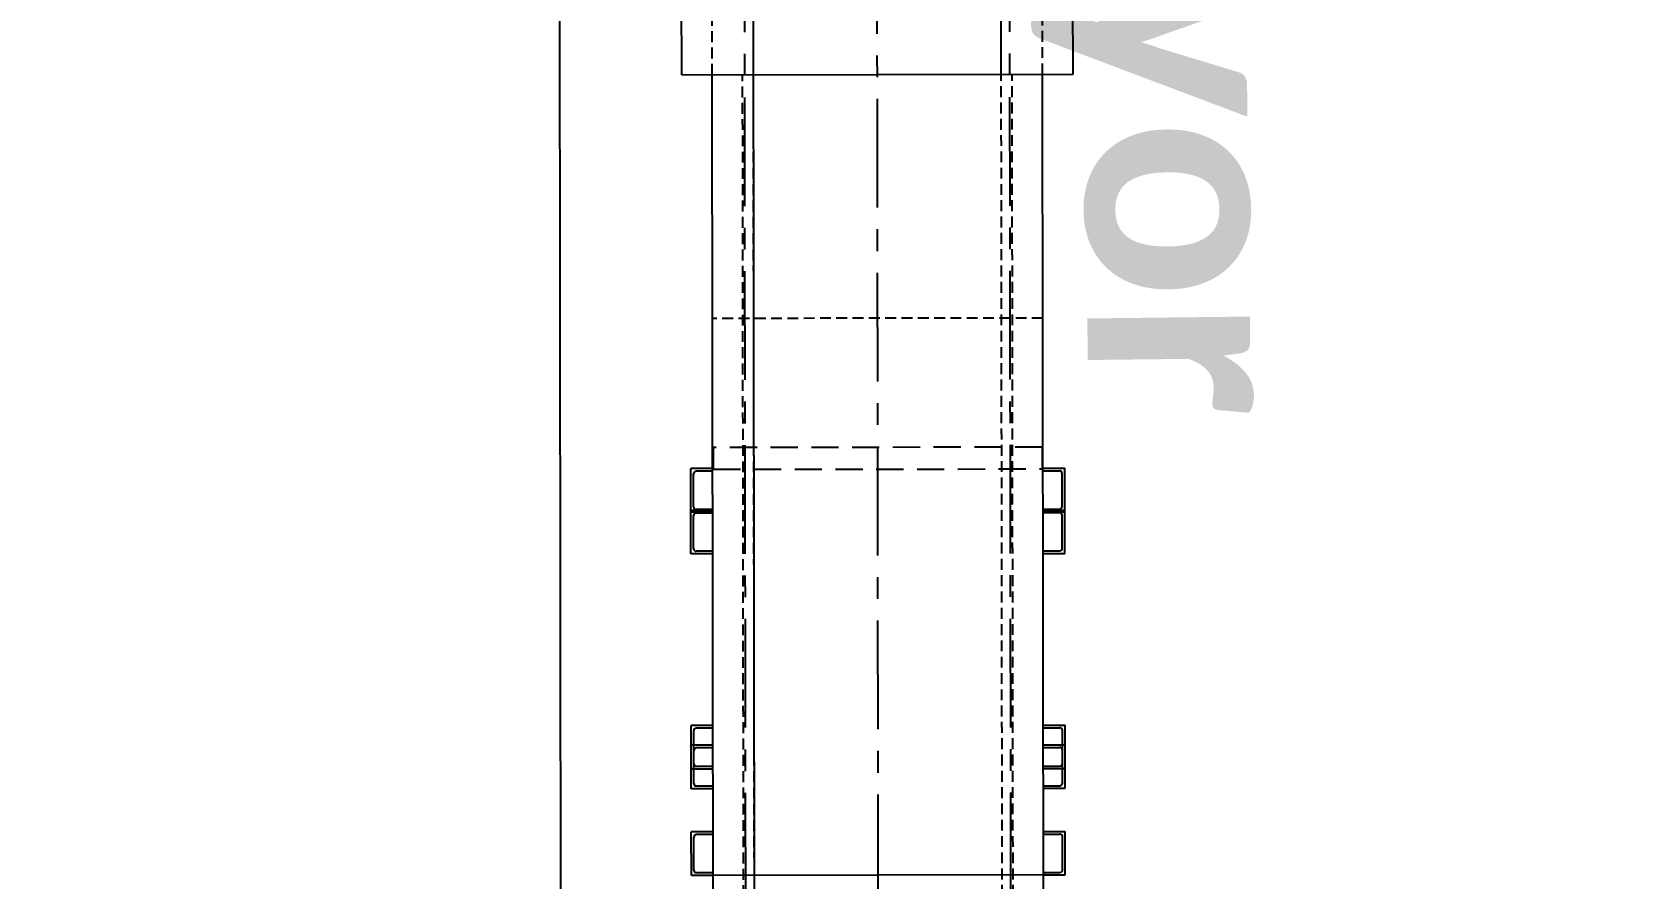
# Model space of a CAD drawing. Header units: feet. Extents: x -99009 to 3252343, y -11094690 to 9035152.
# Drawn here: x 2492532 to 2496201, y -1990450 to -1988503 of the extents above; entities that cross this region are included whole.
import ezdxf

# ---------------------------------------------------------------- set-up
doc = ezdxf.new("R2010")
doc.units = ezdxf.units.FT
doc.linetypes.add('CENTER', pattern=[2, 1.25, -0.25, 0.25, -0.25])
doc.linetypes.add('HIDDEN', pattern=[0.375, 0.25, -0.125])
doc.layers.add('1', color=1, linetype='Continuous')
doc.styles.add('ARIAL NARROW', font='ARIALN.TTF')

# ---------------------------------------------------------------- blocks, each defined once
blk = doc.blocks.new('conveyor')
at = {"color": 3}
for p, q in [((1727029.9, -1091158.2, 0), (1712591.7, -1091158.2, 0)), ((1727029.9, -1092058.1, 0), (1727029.9, -1091158.2, 0)), ((1728036.2, -1091178.2, 0), (1727936.2, -1091178.2, 0)), ((1727936.2, -1091228.2, 0), (1727936.2, -1091178.2, 0)), ((1728132.3, -1091178.2, 0), (1728032.3, -1091178.2, 0)), ((1728032.3, -1091228.2, 0), (1728032.3, -1091178.2, 0)), ((1728036.2, -1091228.2, 0), (1728036.2, -1091178.2, 0)), ((1728132.3, -1091228.2, 0), (1728132.3, -1091178.2, 0)), ((1728627.3, -1091178.2, 0), (1728527.3, -1091178.2, 0)), ((1728527.3, -1091228.2, 0), (1728527.3, -1091178.2, 0)), ((1728672.5, -1091178.2, 0), (1728572.5, -1091178.2, 0)), ((1728572.5, -1091228.2, 0), (1728572.5, -1091178.2, 0)), ((1728627.3, -1091228.2, 0), (1728627.3, -1091178.2, 0)), ((1728672.5, -1091228.2, 0), (1728672.5, -1091178.2, 0)), ((1728871.9, -1091178.2, 0), (1728771.9, -1091178.2, 0)), ((1728771.9, -1091228.2, 0), (1728771.9, -1091178.2, 0)), ((1728871.9, -1091228.2, 0), (1728871.9, -1091178.2, 0)), ((1727942.2, -1091228.2, 0), (1727942.2, -1091190.2, 0)), ((1728024.2, -1091184.2, 0), (1727948.2, -1091184.2, 0)), ((1728030.2, -1091228.2, 0), (1728030.2, -1091190.2, 0)), ((1728038.3, -1091228.2, 0), (1728038.3, -1091190.2, 0)), ((1728120.3, -1091184.2, 0), (1728044.3, -1091184.2, 0)), ((1728126.3, -1091228.2, 0), (1728126.3, -1091190.2, 0)), ((1728533.3, -1091228.2, 0), (1728533.3, -1091190.2, 0)), ((1728615.3, -1091184.2, 0), (1728539.3, -1091184.2, 0)), ((1728578.5, -1091228.2, 0), (1728578.5, -1091190.2, 0)), ((1728660.5, -1091184.2, 0), (1728584.5, -1091184.2, 0)), ((1728621.3, -1091228.2, 0), (1728621.3, -1091190.2, 0)), ((1728666.5, -1091228.2, 0), (1728666.5, -1091190.2, 0)), ((1728777.9, -1091228.2, 0), (1728777.9, -1091190.2, 0)), ((1728859.9, -1091184.2, 0), (1728783.9, -1091184.2, 0)), ((1728865.9, -1091228.2, 0), (1728865.9, -1091190.2, 0)), ((1731732.2, -1091228.2, 0), (1727029.9, -1091228.2, 0)), ((1728871.9, -1091228.2, 0), (1728871.9, -1091988.1, 0)), ((1727029.9, -1091323.2, 0), (1712591.7, -1091323.2, 0)), ((1727029.9, -1091893.2, 0), (1712591.7, -1091893.2, 0)), ((1729079.8, -1091893.2, 0), (1723001.8, -1091893.2, 0)), ((1731732.2, -1091988.1, 0), (1727029.9, -1091988.1, 0)), ((1727936.2, -1091988.1, 0), (1727936.2, -1092038.1, 0)), ((1727942.2, -1091988.1, 0), (1727942.2, -1092026.1, 0)), ((1728030.2, -1091988.1, 0), (1728030.2, -1092026.1, 0)), ((1728032.3, -1091988.1, 0), (1728032.3, -1092038.1, 0)), ((1728036.2, -1091988.1, 0), (1728036.2, -1092038.1, 0)), ((1728038.3, -1091988.1, 0), (1728038.3, -1092026.1, 0)), ((1728126.3, -1091988.1, 0), (1728126.3, -1092026.1, 0)), ((1728132.3, -1091988.1, 0), (1728132.3, -1092038.1, 0)), ((1728527.3, -1091988.1, 0), (1728527.3, -1092038.1, 0)), ((1728533.3, -1091988.1, 0), (1728533.3, -1092026.1, 0)), ((1728572.5, -1091988.1, 0), (1728572.5, -1092038.1, 0)), ((1728578.5, -1091988.1, 0), (1728578.5, -1092026.1, 0)), ((1728621.3, -1091988.1, 0), (1728621.3, -1092026.1, 0)), ((1728627.3, -1091988.1, 0), (1728627.3, -1092038.1, 0)), ((1728666.5, -1091988.1, 0), (1728666.5, -1092026.1, 0)), ((1728672.5, -1091988.1, 0), (1728672.5, -1092038.1, 0)), ((1728771.9, -1091988.1, 0), (1728771.9, -1092038.1, 0)), ((1728777.9, -1091988.1, 0), (1728777.9, -1092026.1, 0)), ((1728865.9, -1091988.1, 0), (1728865.9, -1092026.1, 0)), ((1728871.9, -1091988.1, 0), (1728871.9, -1092038.1, 0)), ((1727029.9, -1092058.1, 0), (1712591.7, -1092058.1, 0)), ((1728036.2, -1092038.1, 0), (1727936.2, -1092038.1, 0)), ((1728024.2, -1092032.1, 0), (1727948.2, -1092032.1, 0)), ((1728132.3, -1092038.1, 0), (1728032.3, -1092038.1, 0)), ((1728120.3, -1092032.1, 0), (1728044.3, -1092032.1, 0)), ((1728627.3, -1092038.1, 0), (1728527.3, -1092038.1, 0)), ((1728615.3, -1092032.1, 0), (1728539.3, -1092032.1, 0)), ((1728672.5, -1092038.1, 0), (1728572.5, -1092038.1, 0)), ((1728660.5, -1092032.1, 0), (1728584.5, -1092032.1, 0)), ((1728871.9, -1092038.1, 0), (1728771.9, -1092038.1, 0)), ((1728859.9, -1092032.1, 0), (1728783.9, -1092032.1, 0))]:
    blk.add_line(p, q, dxfattribs=at)
at = {"color": 3, "linetype": 'HIDDEN', "ltscale": 100}
for p, q in [((1727029.9, -1091228.2, 0), (1712591.7, -1091228.2, 0)), ((1727590.7, -1091228.2, 0), (1727590.7, -1091988.1, 0)), ((1731732.2, -1091298.2, 0), (1727029.9, -1091298.2, 0)), ((1731732.2, -1091323.2, 0), (1727029.9, -1091323.2, 0)), ((1731732.2, -1091893.2, 0), (1727029.9, -1091893.2, 0)), ((1731732.2, -1091918.1, 0), (1727029.9, -1091918.1, 0)), ((1727029.9, -1091988.1, 0), (1712591.7, -1091988.1, 0))]:
    blk.add_line(p, q, dxfattribs=at)
at = {"linetype": 'HIDDEN', "ltscale": 250}
for p, q in [((1727937.7, -1091229.7, 0), (1727887.7, -1091229.7, 0)), ((1727887.7, -1091229.7, 0), (1727887.7, -1091986.6, 0)), ((1727937.7, -1091986.6, 0), (1727937.7, -1091229.7, 0)), ((1727887.7, -1091986.6, 0), (1727937.7, -1091986.6, 0))]:
    blk.add_line(p, q, dxfattribs=at)
at = {"color": 8, "linetype": 'CENTER', "ltscale": 200}
for p, q in [((1731732.2, -1091303.2, 0), (1712591.7, -1091303.2, 0)), ((1731736.1, -1091608.2, 0), (1712532.3, -1091608.2, 0)), ((1731732.2, -1091913.2, 0), (1712591.7, -1091913.2, 0))]:
    blk.add_line(p, q, dxfattribs=at)
at = {"color": 1}
blk.add_line((1731663.4, -1092338.4, 0), (1726820.3, -1092338.4, 0), dxfattribs=at)
at = {"color": 3}
for centre, start, end in [((1727948.2, -1091190.2, 0), 90, 180), ((1728024.2, -1091190.2, 0), 0, 90), ((1728044.3, -1091190.2, 0), 90, 180), ((1728120.3, -1091190.2, 0), 0, 90), ((1728539.3, -1091190.2, 0), 90, 180), ((1728584.5, -1091190.2, 0), 90, 180), ((1728615.3, -1091190.2, 0), 0, 90), ((1728660.5, -1091190.2, 0), 0, 90), ((1728783.9, -1091190.2, 0), 90, 180), ((1728859.9, -1091190.2, 0), 0, 90), ((1727948.2, -1092026.1, 0), 180, 270), ((1728024.2, -1092026.1, 0), 270, 360), ((1728044.3, -1092026.1, 0), 180, 270), ((1728120.3, -1092026.1, 0), 270, 360), ((1728539.3, -1092026.1, 0), 180, 270), ((1728584.5, -1092026.1, 0), 180, 270), ((1728615.3, -1092026.1, 0), 270, 360), ((1728660.5, -1092026.1, 0), 270, 360), ((1728783.9, -1092026.1, 0), 180, 270), ((1728859.9, -1092026.1, 0), 270, 360)]:
    blk.add_arc(centre, 6, start, end, dxfattribs=at)

msp = doc.modelspace()

# ---------------------------------------------------------------- linework, layer by layer
at = {"layer": '1'}
msp.add_arc((2520410.24778, -1978395.99612), 100000, 84.1346387202, 194.3871675539, dxfattribs=at)

# ---------------------------------------------------------------- block references
at = {"color": 3, "rotation": 270.0650517140735}
msp.add_blockref('conveyor', (3584123.10414, -260333.11416, 0), dxfattribs=at)

# ---------------------------------------------------------------- texts
at = {"transparency": 33554684, "insert": (2495419.6004, -1985809.5676), "char_height": 500, "width": 7998.3219599, "attachment_point": 2, "rotation": 270.67879968, "style": 'ARIAL NARROW'}
msp.add_mtext('{\\fCalibri|b1|i0|c0|p34;SPRKT Scrap Conveyor}', dxfattribs=at)

doc.saveas('drawing.dxf')
